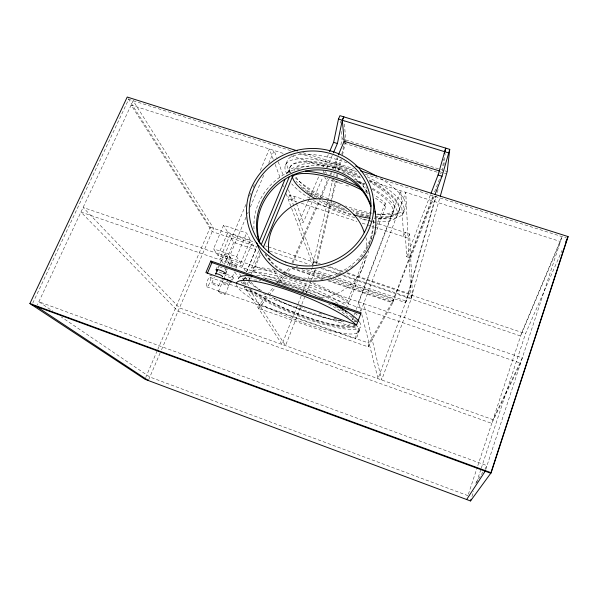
<?xml version="1.0" encoding="UTF-8"?>
<svg xmlns="http://www.w3.org/2000/svg" width="598" height="598" viewBox="0 0 598 598"><rect width="100%" height="100%" fill="white"/><g stroke="black" fill="none" stroke-linecap="round" stroke-linejoin="round"><path stroke-width="0.45" stroke-dasharray="2.99 2.24" d="M328.758 280.38L392.871 302.199L392.886 300.734L433.273 195.367M442.37 170.968L443.626 158.993M443.865 165.728L445.151 153.686M341.406 131.418L342.093 138.826L340.539 146.585M332.966 278.72L393.663 299.344L392.744 302.85L368.136 346.855L258.65 308.441L259.315 304.741L266.82 295.442M291.66 208.463L312.814 264.892L332.922 179.094M333.766 175.483L334.192 173.674M335.037 170.064L337.788 158.321M365.924 255.854C363.315 278.309 342.923 296.346 320.543 297.341M330.814 277.233L314.114 271.559L314.541 269.758M316.036 263.426L330.522 201.975M330.739 201.078L335.426 181.194M336.487 176.672L337.13 173.966M337.982 170.348L340.539 159.502M341.817 154.082L344.156 144.14M316.686 264.249L336.308 181.149M337.339 176.791L337.803 174.825M338.842 170.437L341.428 159.472M342.482 155.009L345.48 142.309M368.136 346.855L369.071 343.162L393.663 299.344M335.209 278.728L405.526 302.603L435.74 196.099M405.526 302.603L406.378 301.16L436.256 195.912M437.25 192.436L438.289 188.759M342.669 274.99L411.155 298.163L440.038 197.108M471.957 496.534L473.698 491.227M476.613 482.377L480.979 469.101M481.27 468.219L525.507 333.699L562.105 250.241M485.703 469.624L562.023 236.629L521.785 332.443L477.436 466.814M468.391 494.217L477.144 467.696M411.155 298.163L412.411 294.709L409.623 233.96L376.762 223.256M409.623 233.96L408.075 238.124L371.896 226.298M358.097 332.54L359.839 327.913M402.544 214.278L404.166 209.95M360.818 311.177L405.728 192.347L411.192 298.955L381.674 379.969L363.748 303.612M352.222 319.818L352.88 318.084M354.188 314.615L354.846 312.881M356.161 309.413L393.604 210.556M309.076 282.48A55.465 11.474 21.5 0 1 346.055 301.549L348.671 303.739L368.809 250.943M375.088 234.498L385.65 206.803L385.239 203.014L377.63 197.168A58.918 18.097 21.7 0 0 373.974 194.828M348.671 303.739L347.842 300.906L364.72 256.721M369.018 245.464L372.988 235.066M376.635 225.536L385.239 203.014M434.604 191.883L440.278 177.075M392.871 302.199L433.774 195.426M434.365 196.234L410.729 258.037L406.662 256.692L405.242 232.532L403.687 236.688L400.727 190.755L358.636 301.855L360.915 310.893M406.662 256.692L430.724 194.103M300.525 307.604L285.5 345.681L249.56 289.484M301.893 304.143L304.621 297.221M306.333 292.893L311.117 280.776M311.453 279.909L315.55 269.526M312.814 264.892L314.137 261.535L289.724 194.896L303.934 199.523M301.168 296.025L282.009 344.441L244.515 286.913M302.88 291.704L307.327 280.462M307.664 279.602L312.111 268.36M312.455 267.493L313.143 265.766M289.724 194.896L288.079 198.91L296.9 201.795M248.544 285.724A55.621 10.899 21.5 0 1 247.804 282.413L249.927 277.27M251.339 273.839L260.175 252.408M258.725 250.824L251.646 267.971L253.522 271.178L260.586 254.045M255.638 249.77L246.271 272.382L242.489 266.207L220.012 258.486L229.699 235.597L252.072 243.162L255.638 249.77L233.713 242.332L229.699 235.597M243.094 280.499L244.866 276.209M246.638 271.926L256.931 247.071M287.444 173.36L289.925 167.358M242.489 266.207L252.072 243.162M285.381 165.467L287.167 161.161M225.125 294.336L229.909 282.876M230.26 282.024L234.498 271.881M235.904 268.502L236.614 266.813M232.443 280.096L233.37 277.876M240.71 263.314L250.398 240.06L246.608 233.033L223.562 225.274L213.531 248.828L218.031 255.533L240.71 263.314L236.681 256.744L213.531 248.828M218.801 285.814L221.253 279.969M225.11 270.797L226.156 268.308M227.554 264.974L230.701 257.491M225.424 273.443L227.337 268.876M218.345 291.682L223.151 280.23M223.51 279.386L225.282 275.162M225.633 274.318L227.763 269.242M229.184 265.863L229.894 264.174M236.681 256.744L246.608 233.033M245.905 204.538L224.25 255.817L231.344 266.701M249.516 195.995L251.317 191.719M253.118 187.451L254.561 184.027M260.339 170.355L269.362 148.992L273.234 159.322M233.713 242.332L224.25 264.794L220.012 258.486M246.025 217.253L229.101 257.484L236.09 268.405M247.46 213.83L248.185 212.118M250.345 206.983L263.666 175.319M268.704 163.336L274.108 150.502L276.657 157.483M218.031 255.533L227.823 232.443L223.562 225.274M216.013 269.758L217.62 265.953M211.812 283.071L214.278 277.233M218.15 268.076L218.853 266.409M220.258 263.083L223.772 254.77M145.68 377.57L157.424 350.234M157.79 349.382L210.287 227.24L127.232 97.04M148.64 379.835L160.062 353.179M161.535 349.763L213.576 228.354L133.16 100.733L37.353 304.973M292.063 262.537L319.601 198.491M319.967 197.639L328.04 178.854M329.879 174.586L330.612 172.874M332.451 168.606L337.22 157.506M292.833 263.24L319.706 200.666M320.072 199.807L329.281 178.383M330.754 174.952L331.853 172.381M333.325 168.95L337.743 158.664M344.725 142.421L345.771 139.977L344.186 121.476M310.788 194.933L299.374 221.23L303.268 222.523L312.806 200.435M314.645 196.189L322.718 177.501M324.557 173.256L325.29 171.551M327.128 167.305L332.264 155.413M311.154 194.088L318.884 176.268M322.935 166.939L328.459 154.217M32.74 303.201L128.69 99.313L290.643 150.636M475.746 483.334L483.087 471.807M485.045 468.727L487.004 465.655L38.87 301.743L52.744 311.154M258.65 308.441L268.457 296.227M269.033 295.502L275.372 287.601M278.832 283.288L284.603 276.097M285.179 275.379L290.942 268.188L322.539 278.945M267.396 294.724L273.742 286.853M277.203 282.562L282.974 275.409M283.549 274.691L289.32 267.538M314.114 271.559L315.266 270.251L333.841 276.553M253.522 271.178L254.83 270.221A55.465 11.474 21.5 0 1 278.234 272.419M247.804 282.413L249.912 280.948M342.594 183.407L340.397 183.623L333.669 180.858L333.819 181.486L331.329 180.693L330.933 179.049M251.646 267.971L257.222 267.478A60.525 12.521 21.5 0 1 275.237 270.289M252.027 277.935L246.092 278.332A60.697 11.9 21.5 0 0 243.468 279.812M339.627 182.405L336.442 181.583L333.467 180.02L333.071 178.346M356.423 181.381L357.701 181.71M357.881 182.667L362.993 184.191L363.704 188.564M358.344 181.874L364.787 183.885M342.093 138.826L344.299 139.513M345.771 139.977L442.49 170.079M444.912 170.834L447.207 171.551M440.203 171.843L442.856 172.665M444.389 173.143L446.676 173.861M344.373 143.236L441.197 173.45M302.693 152.572L353.455 168.636M299.523 153.447L356.49 171.499M365.363 174.317L566.448 238.034M283.116 153.365L131.134 105.046L212.185 231.59L257.26 246.847M291.114 155.906L327.555 167.492M342.669 172.299L362.224 178.51M369.332 180.775L560.423 241.525L520.611 335.994L342.983 275.865M344.164 178.256L347.072 179.183M344.553 179.333L347.102 180.148M345.801 185.328L348.313 186.135L347.969 184.423M365.258 191.562L366.798 192.055L365.976 186.77M308.374 200.973L352.783 215.444M358.994 217.47L372.322 221.806M373.204 222.097L375.873 222.964M301.31 203.238L356.901 221.395M362.194 223.129L371.014 226.014M314.137 261.535L320.281 263.613M329.932 266.872L343.97 271.612M347.483 272.793L412.411 294.709M227.823 232.443L250.398 240.06M210.287 227.24L255.084 242.369M265.684 245.95L267.448 246.548M268.33 246.847L318.667 263.845M327.502 266.828L343.394 272.195M346.93 273.391L525.507 333.699M323.346 268.457L341.787 274.691M269.631 251.04L309.398 264.503M320.887 268.39L338.565 274.37M338.266 278.048L406.378 301.16M296.025 266.17L297.782 266.768M306.58 269.758L329.453 277.532M302.057 269.855L325.865 277.95M331.157 279.744L392.886 300.734M291.869 267.822L324.37 278.885M327.801 280.739L392.744 302.85M209.674 275.073L212.32 275.992M244.066 287.025L251.115 289.477M263.464 293.768L266.11 294.687M299.62 306.333L304.913 308.172M319.018 313.075L324.31 314.914M334.013 318.286L343.708 321.657M353.411 325.028L356.939 326.254M209.973 277.405L358.957 329.259M259.315 304.741L369.071 343.162M206.818 286.838L355.698 338.969M467.92 495.637L149.851 377.017L61.22 316.903M335.59 306.385L340.068 309.166M340.815 309.629L346.063 312.889A60.697 11.9 21.5 0 1 356.087 323.04M347.842 300.906L339.686 295.733A60.525 12.521 21.5 0 0 312.298 282.525M348.447 317.269L342.034 312.066A55.621 10.899 21.5 0 0 328.631 304.061M285.889 285.5L279.281 279.176L272.71 268.779M385.65 206.803L383.296 204.187A53.992 16.58 21.7 0 0 374.385 197.377M234.887 272.142L237.929 276.807M240.972 281.471L242.489 283.803M239.581 273.869L244.074 280.896M244.575 281.68L247.071 285.582M275.17 164.48L280.335 178.256M282.592 184.281L283.557 186.86M286.143 193.745L291.331 207.588M278.249 161.849L283.347 175.827M288.438 189.798L292.265 200.278L293.91 196.256L296.092 202.386M296.406 203.26L303.268 222.523M365.856 237.563L366.402 239.222L366.866 249.755M269.496 257.902L270.984 262.926M323.084 170.243L323.75 172.8M324.849 177.053L325.29 178.757L327.779 179.557L327.345 177.853M325.843 171.91L326.276 173.607M361.827 314.511L378.048 378.676L407.574 296.952M340.464 121.23L340.636 123.083M373.219 220.348A58.679 55.031 -17.7 0 1 331.651 275.648A58.679 55.031 -17.7 0 1 265.691 254.763M254.001 228.982A61.347 57.535 -17.7 0 1 298.051 168.322A61.347 57.535 -17.7 0 1 368.465 193.759M373.429 220.326A58.38 54.777 -17.7 0 1 358.247 260.706M352.992 265.691A58.38 54.777 -17.7 0 1 349.419 268.465M347.939 269.504A58.38 54.777 -17.7 0 1 344.867 271.455M341.652 273.226A58.38 54.777 -17.7 0 1 339.178 274.437M338.341 274.811A58.38 54.777 -17.7 0 1 335.822 275.857M322.576 279.416A58.38 54.777 -17.7 0 1 320.782 279.662M316.252 280.043A58.38 54.777 -17.7 0 1 308.949 279.961M305.369 279.595A58.38 54.777 -17.7 0 1 291.51 276.022M290.695 275.693A58.38 54.777 -17.7 0 1 265.041 254.098M226.493 274.295A4.911 0.949 22.4 0 1 232.734 277.106A4.911 0.949 22.4 0 1 231.142 277.883A4.911 0.949 22.4 0 1 224.9 275.073M231.374 282.518A4.919 0.927 22.3 0 1 230.208 282.51M229.273 282.301A4.919 0.927 22.3 0 1 224.728 280.522M227.188 269.1A5.068 1.009 22.5 0 1 220.363 267.082M219.376 266.529A5.068 1.009 22.5 0 1 218.614 266.005M356.782 320.857A60.6 12.237 21.5 0 1 353.695 321.844M344.082 321.731A60.6 12.237 21.5 0 1 269.534 295.786M259.861 290.18A60.6 12.237 21.5 0 1 247.497 280.41M247.011 279.819A60.6 12.237 21.5 0 1 245.255 276.306M248.409 272.74A60.6 12.237 21.5 0 1 294.194 281.284A60.6 12.237 21.5 0 1 348.26 307.125M355.182 312.866A60.6 12.237 21.5 0 1 357.978 316.761M354.427 325.761A60.682 11.96 21.5 0 1 306.699 317.007A60.682 11.96 21.5 0 1 250.689 289.514M245.636 284.917A60.682 11.96 21.5 0 1 243.341 280.193M243.468 279.58A60.682 11.96 21.5 0 1 249.441 276.941M265.295 278.563A60.682 11.96 21.5 0 1 320.281 297.438M321.089 297.819A60.682 11.96 21.5 0 1 322.681 298.566M351.699 316.028A60.682 11.96 21.5 0 1 353.381 317.613M355.406 320.027A60.682 11.96 21.5 0 1 356.438 322.098M222.008 273.129A5.076 0.987 22.5 0 1 218.442 271.627M355.817 324.647A65.862 12.588 21.5 0 1 309.308 324.789A65.862 12.588 21.5 0 1 236.389 284.573M369.459 181.052A58.768 18.598 21.7 0 1 399.21 208.224A58.768 18.598 21.7 0 1 373.952 216.984M368.839 216.237A58.768 18.598 21.7 0 1 355.466 213.209M346.586 210.489A58.768 18.598 21.7 0 1 322.516 200.427M316.888 197.43A58.768 18.598 21.7 0 1 300.443 186.449M289.447 172.493A58.768 18.598 21.7 0 1 359.951 176.32M372.621 188.377A58.843 18.351 21.7 0 1 375.178 221.469M374.243 221.38A58.843 18.351 21.7 0 1 372.352 221.163M370.693 220.946A58.843 18.351 21.7 0 1 360.003 218.913M354.749 217.582A58.843 18.351 21.7 0 1 312.874 200.21M309.854 198.409A58.843 18.351 21.7 0 1 291.749 183.863M287.78 172.538A58.843 18.351 21.7 0 1 309.218 166.79M354.038 179.064A58.843 18.351 21.7 0 1 364.548 183.982M341.017 320.775A55.554 11.16 21.5 0 1 273.316 297.669M261.543 290.837A55.554 11.16 21.5 0 1 250.794 281.763M250.413 281.187A55.554 11.16 21.5 0 1 249.695 277.816M256.729 275.304A55.554 11.16 21.5 0 1 339.066 304.12M353.231 317.538A55.554 11.16 21.5 0 1 352.327 319.541M350.017 324.535A55.621 10.899 21.5 0 1 305.533 316.641A55.621 10.899 21.5 0 1 253.231 290.598M253.821 280.036A55.621 10.899 21.5 0 1 260.9 280.425M359.54 322.12A65.78 12.902 21.5 0 1 319.81 323.212A65.78 12.902 21.5 0 1 244.388 287.773M263.449 277.756A65.78 12.902 21.5 0 1 321.986 298.103M376.523 214.465A53.842 17.088 21.7 0 0 392.737 200.734L387.078 194.298A53.842 17.088 21.7 0 0 370.05 182.368M369.385 213.725A53.842 17.088 21.7 0 1 350.906 209.457M340.74 205.974A53.842 17.088 21.7 0 1 330.903 201.892M323.025 198.058A53.842 17.088 21.7 0 1 295.442 176.066M294.111 170.707A53.842 17.088 21.7 0 1 294.47 169.249L297.841 165.788A53.842 17.088 21.7 0 1 362.029 178.167M372.18 189.177A53.91 16.856 21.7 0 1 374.004 218.614M351.071 214.129A53.91 16.856 21.7 0 1 316.611 199.605M297.408 169.555A53.91 16.856 21.7 0 1 300.779 168.643M356.924 181.157A53.91 16.856 21.7 0 1 365.034 185.133M375.23 216.259A58.754 18.65 21.7 0 0 391.122 194.701L381.479 187.159A58.754 18.65 21.7 0 0 368.973 179.684M369.16 215.407A58.754 18.65 21.7 0 1 353.089 211.617M344.366 208.784A58.754 18.65 21.7 0 1 326.015 201.167M318.816 197.489A58.754 18.65 21.7 0 1 296.003 181.239M290.075 172.583A58.754 18.65 21.7 0 1 293.543 163.546L300.839 161.482A58.754 18.65 21.7 0 1 358.673 174.661M355.212 326.037A60.697 11.9 21.5 0 1 306.841 318.054A60.697 11.9 21.5 0 1 248.514 288.946M243.977 284.14A60.697 11.9 21.5 0 1 242.982 281.793M276.485 282.323A60.697 11.9 21.5 0 1 307.208 292.908M281.621 271.926A60.525 12.521 21.5 0 1 304.494 279.445M289.469 275.529A55.465 11.474 21.5 0 1 299.792 278.967M365.057 189.745A58.918 18.097 21.7 0 1 366.738 190.642M366.155 192.369A53.992 16.58 21.7 0 1 368.532 193.722M367.209 176.731A63.665 20.212 21.7 0 1 404.024 207.73A63.665 20.212 21.7 0 1 376.665 218.233M367.92 216.827A63.665 20.212 21.7 0 1 356.214 214.009M348.94 211.812A63.665 20.212 21.7 0 1 321.119 200.337M313.023 195.957A63.665 20.212 21.7 0 1 310.698 194.589M309.943 194.126A63.665 20.212 21.7 0 1 306.109 191.704M286.988 174.048A63.665 20.212 21.7 0 1 355.466 171.357M380.463 178.473A63.59 20.482 21.7 0 1 376.576 213.867M372.21 213.194A63.59 20.482 21.7 0 1 345.382 205.966M328.422 199.007A63.59 20.482 21.7 0 1 294.216 176.761M290.837 172.934A63.59 20.482 21.7 0 1 346.833 162.746M522.293 357.925L492.999 419.654L179.482 307.895L83.1 207.461L522.293 357.925M520.574 363.165L491.773 423.377L178.025 311.289L80.939 212.058L520.574 363.165M230.873 265.123A3.625 0.74 22.4 0 0 236.502 266.97A3.625 0.74 22.4 0 0 232.383 264.376A3.625 0.74 22.4 0 0 230.873 265.123M219.369 292.572A3.648 0.643 22.3 0 0 225.02 294.47A3.648 0.643 22.3 0 0 220.819 291.981A3.648 0.643 22.3 0 0 219.369 292.572M223.099 283.669A3.64 0.673 22.3 0 0 228.742 285.552A3.64 0.673 22.3 0 0 224.564 283.026A3.64 0.673 22.3 0 0 223.099 283.669M208.328 285.575A4.986 1.48 -70.3 0 0 210.302 277.614A4.986 1.48 -70.3 0 0 206.527 283.175A4.986 1.48 -70.3 0 0 208.328 285.575M356.722 337.481A5.135 0.71 -70.9 0 0 359.099 329.401A5.135 0.71 -70.9 0 0 356.154 335.456A5.135 0.71 -70.9 0 0 356.722 337.481M224.803 255.772A3.738 0.792 22.6 0 0 230.589 257.663A3.738 0.792 22.6 0 0 226.313 254.942A3.738 0.792 22.6 0 0 224.803 255.772M212.881 284.013A3.767 0.68 22.4 0 0 218.696 285.964A3.767 0.68 22.4 0 0 214.331 283.347A3.767 0.68 22.4 0 0 212.881 284.013"/><path stroke-width="0.9" d="M444.202 153.462L445.742 148.132L438.072 174.982L431.053 193.236M329.558 151.668L333.609 142.339L338.475 119.047L339.948 115.676L449.741 149.358L447.207 171.551L440.292 196.219M333.363 152.864L337.399 143.52L342.318 120.228L343.783 116.849L342.318 120.228L344.291 142.317M435.03 194.5L442.027 176.216L449.741 149.358M567.046 239.2L490.771 473.257L31.948 304.883M297.348 150.875L127.232 97.04L29.9 303.537L144.948 379.274L470.499 500.96L491.145 472.741L568.1 236.576L360.579 170.893M470.499 500.96L471.082 499.195M263.412 247.191L292.355 176.948L293.872 175.423A53.992 16.58 21.7 0 1 362.119 190.201M259.061 241.928L284.962 179.363M261.206 244.829L289.17 177.113M215.691 273.891L217.448 269.735M210.832 261.012L205.884 272.636L356.572 324.976L361.155 312.814L210.832 261.012L211.946 262.582L360.616 313.853M207.379 273.323L211.946 262.582M338.326 154.942L344.194 141.285L439.605 171.013M565.843 241.719L566.964 239.17M567.338 238.318L568.1 236.576M466.642 499.517L485.18 471.209M338.475 119.047L448.403 152.856M333.609 142.339L337.399 143.52M438.072 174.982L442.027 176.216M29.9 303.537L491.145 472.741M36.598 306.595L148.334 380.545M291.787 175.296L292.355 176.948M364.212 232.6C359.398 216.177 344.53 202.864 327.652 199.934C297.146 192.414 264.368 220.841 268.883 252.363M373.354 199.373A64.016 59.718 -17.6 0 1 284.76 264.637A64.016 59.718 -17.6 0 1 272.269 161.729A64.016 59.718 -17.6 0 1 373.354 199.373L375.507 214.6M259.517 242.706A58.679 55.031 -17.7 0 1 297.64 170.976A58.679 55.031 -17.7 0 1 370.992 206.108M374.961 211.101A61.347 57.535 -17.7 0 1 329.468 278.997A61.347 57.535 -17.7 0 1 256.736 242.855M260.078 243.528A58.38 54.777 -17.7 0 1 297.826 173.128A58.38 54.777 -17.7 0 1 370.723 206.243M222.568 279.072A4.919 0.927 22.3 0 1 225.73 279.079A4.919 0.927 22.3 0 1 231.359 281.994M338.461 306.849A60.682 11.96 21.5 0 1 340.838 308.276M342.348 309.211A60.682 11.96 21.5 0 1 343.783 310.138M345.151 311.042A60.682 11.96 21.5 0 1 346.429 311.924M217.455 271.073A5.076 0.987 22.5 0 1 217.62 269.563A5.076 0.987 22.5 0 1 224.527 272.471A5.076 0.987 22.5 0 1 223.129 273.465M215.826 274.146A3.76 0.718 22.5 0 1 219.563 274.639A3.76 0.718 22.5 0 1 222.217 276.837M236.464 283.19A65.862 12.588 21.5 0 1 289.447 290.665A65.862 12.588 21.5 0 1 355.817 324.647M238.378 278.586A65.78 12.902 21.5 0 1 251.99 275.895M332.682 303.358A65.78 12.902 21.5 0 1 358.987 321.395M370.259 218.248A53.91 16.856 21.7 0 1 353.724 214.876M315.086 198.715A53.91 16.856 21.7 0 1 292.34 175.012M305.429 171.148A58.918 18.097 21.7 0 1 359.6 187.002M355.563 166.072A63.59 20.482 21.7 0 1 376.351 176.074M285.792 262.081A61.235 57.124 -17.6 0 0 370.581 199.725A61.235 57.124 -17.6 0 0 273.929 163.635A61.235 57.124 -17.6 0 0 285.792 262.081"/></g></svg>
